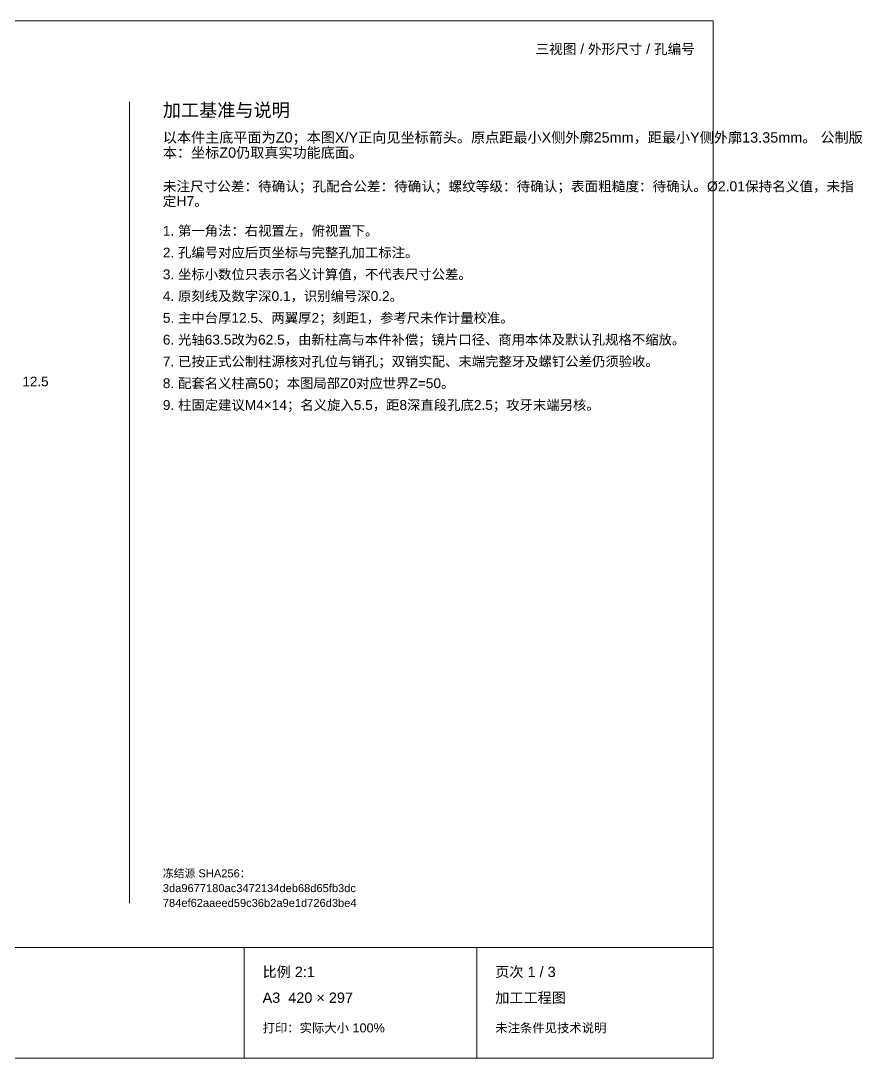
# Paper-space layout '01_三视图' of a CAD drawing. Header units: millimetres. Extents: x 8 to 452, y 8 to 289.
# Drawn here: x 224.5 to 452.3, y 8 to 289 of the extents above; entities that cross this region are included whole.
import ezdxf
from ezdxf.enums import TextEntityAlignment as Align

# ---------------------------------------------------------------- set-up
doc = ezdxf.new("R2010")
doc.units = ezdxf.units.MM
doc.layers.add('ANNOTATIONS', color=7, linetype='CONTINUOUS', lineweight=18)
doc.styles.add('CJK', font='Arial Unicode.ttf')

psp = doc.layouts.new('01_三视图')

# ---------------------------------------------------------------- linework, layer by layer
at = {"layer": 'ANNOTATIONS'}
for p, q in [((412, 289), (8, 289)), ((412, 8), (412, 289)), ((254, 50), (254, 267)), ((8, 38), (412, 38)), ((285, 8), (285, 38)), ((348, 8), (348, 38)), ((8, 8), (412, 8))]:
    psp.add_line(p, q, dxfattribs=at)

# ---------------------------------------------------------------- texts
at = {"layer": 'ANNOTATIONS', "style": 'CJK'}
psp.add_text('三视图 / 外形尺寸 / 孔编号', height=2.7, dxfattribs=at).set_placement((407, 280), align=Align.RIGHT)
for s, height, p in [('加工基准与说明', 3.6, (263, 263)), ('以本件主底平面为Z0；本图X/Y正向见坐标箭头。原点距最小X侧外廓25mm，距最小Y侧外廓13.35mm。 公制版', 2.8, (263, 256)), ('本：坐标Z0仍取真实功能底面。', 2.8, (263, 251.9)), ('未注尺寸公差：待确认；孔配合公差：待确认；螺纹等级：待确认；表面粗糙度：待确认。Ø2.01保持名义值，未指', 2.7, (263, 242.8)), ('定H7。', 2.7, (263, 238.8)), ('1. 第一角法：右视置左，俯视置下。', 2.65, (263, 230.8)), ('2. 孔编号对应后页坐标与完整孔加工标注。', 2.65, (263, 224.9)), ('3. 坐标小数位只表示名义计算值，不代表尺寸公差。', 2.65, (263, 219)), ('4. 原刻线及数字深0.1，识别编号深0.2。', 2.65, (263, 213.1)), ('5. 主中台厚12.5、两翼厚2；刻距1，参考尺未作计量校准。', 2.65, (263, 207.2)), ('6. 光轴63.5改为62.5，由新柱高与本件补偿；镜片口径、商用本体及默认孔规格不缩放。', 2.65, (263, 201.3)), ('7. 已按正式公制柱源核对孔位与销孔；双销实配、末端完整牙及螺钉公差仍须验收。', 2.65, (263, 195.4)), ('12.5', 2.6, (225, 190)), ('8. 配套名义柱高50；本图局部Z0对应世界Z=50。', 2.65, (263, 189.5)), ('9. 柱固定建议M4×14；名义旋入5.5，距8深直段孔底2.5；攻牙末端另核。', 2.65, (263, 183.6)), ('冻结源 SHA256：', 2.15, (263, 57)), ('3da9677180ac3472134deb68d65fb3dc', 2.15, (263, 53)), ('784ef62aaeed59c36b2a9e1d726d3be4', 2.15, (263, 49)), ('比例 2:1', 2.8, (290, 30)), ('页次 1 / 3', 2.8, (353, 30)), ('A3  420 × 297', 2.8, (290, 23)), ('加工工程图', 2.8, (353, 23)), ('打印：实际大小 100%', 2.45, (290, 15)), ('未注条件见技术说明', 2.45, (353, 15))]:
    psp.add_text(s, height=height, dxfattribs=at).set_placement(p)

doc.saveas('drawing.dxf')
